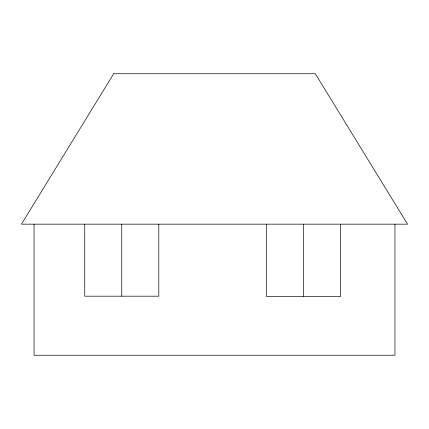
<?xml version="1.0" encoding="UTF-8"?>
<svg xmlns="http://www.w3.org/2000/svg" width="429" height="429" viewBox="0 0 429 429"><rect width="100%" height="100%" fill="white"/><g stroke="black" fill="none" stroke-linecap="round" stroke-linejoin="round"><path stroke-width="0.64" d="M394.953 224.163L394.953 355.25L34.047 355.25L34.047 224.163M340.562 224.163L340.562 296.568L266.5 296.568L266.5 224.163M303.534 224.163L303.534 296.568M158.805 224.163L158.805 296.187L84.744 296.187L84.744 224.163M121.772 224.163L121.772 296.187M113.68 73.75L21.45 224.163L407.55 224.163L315.32 73.75L113.68 73.75"/></g></svg>
